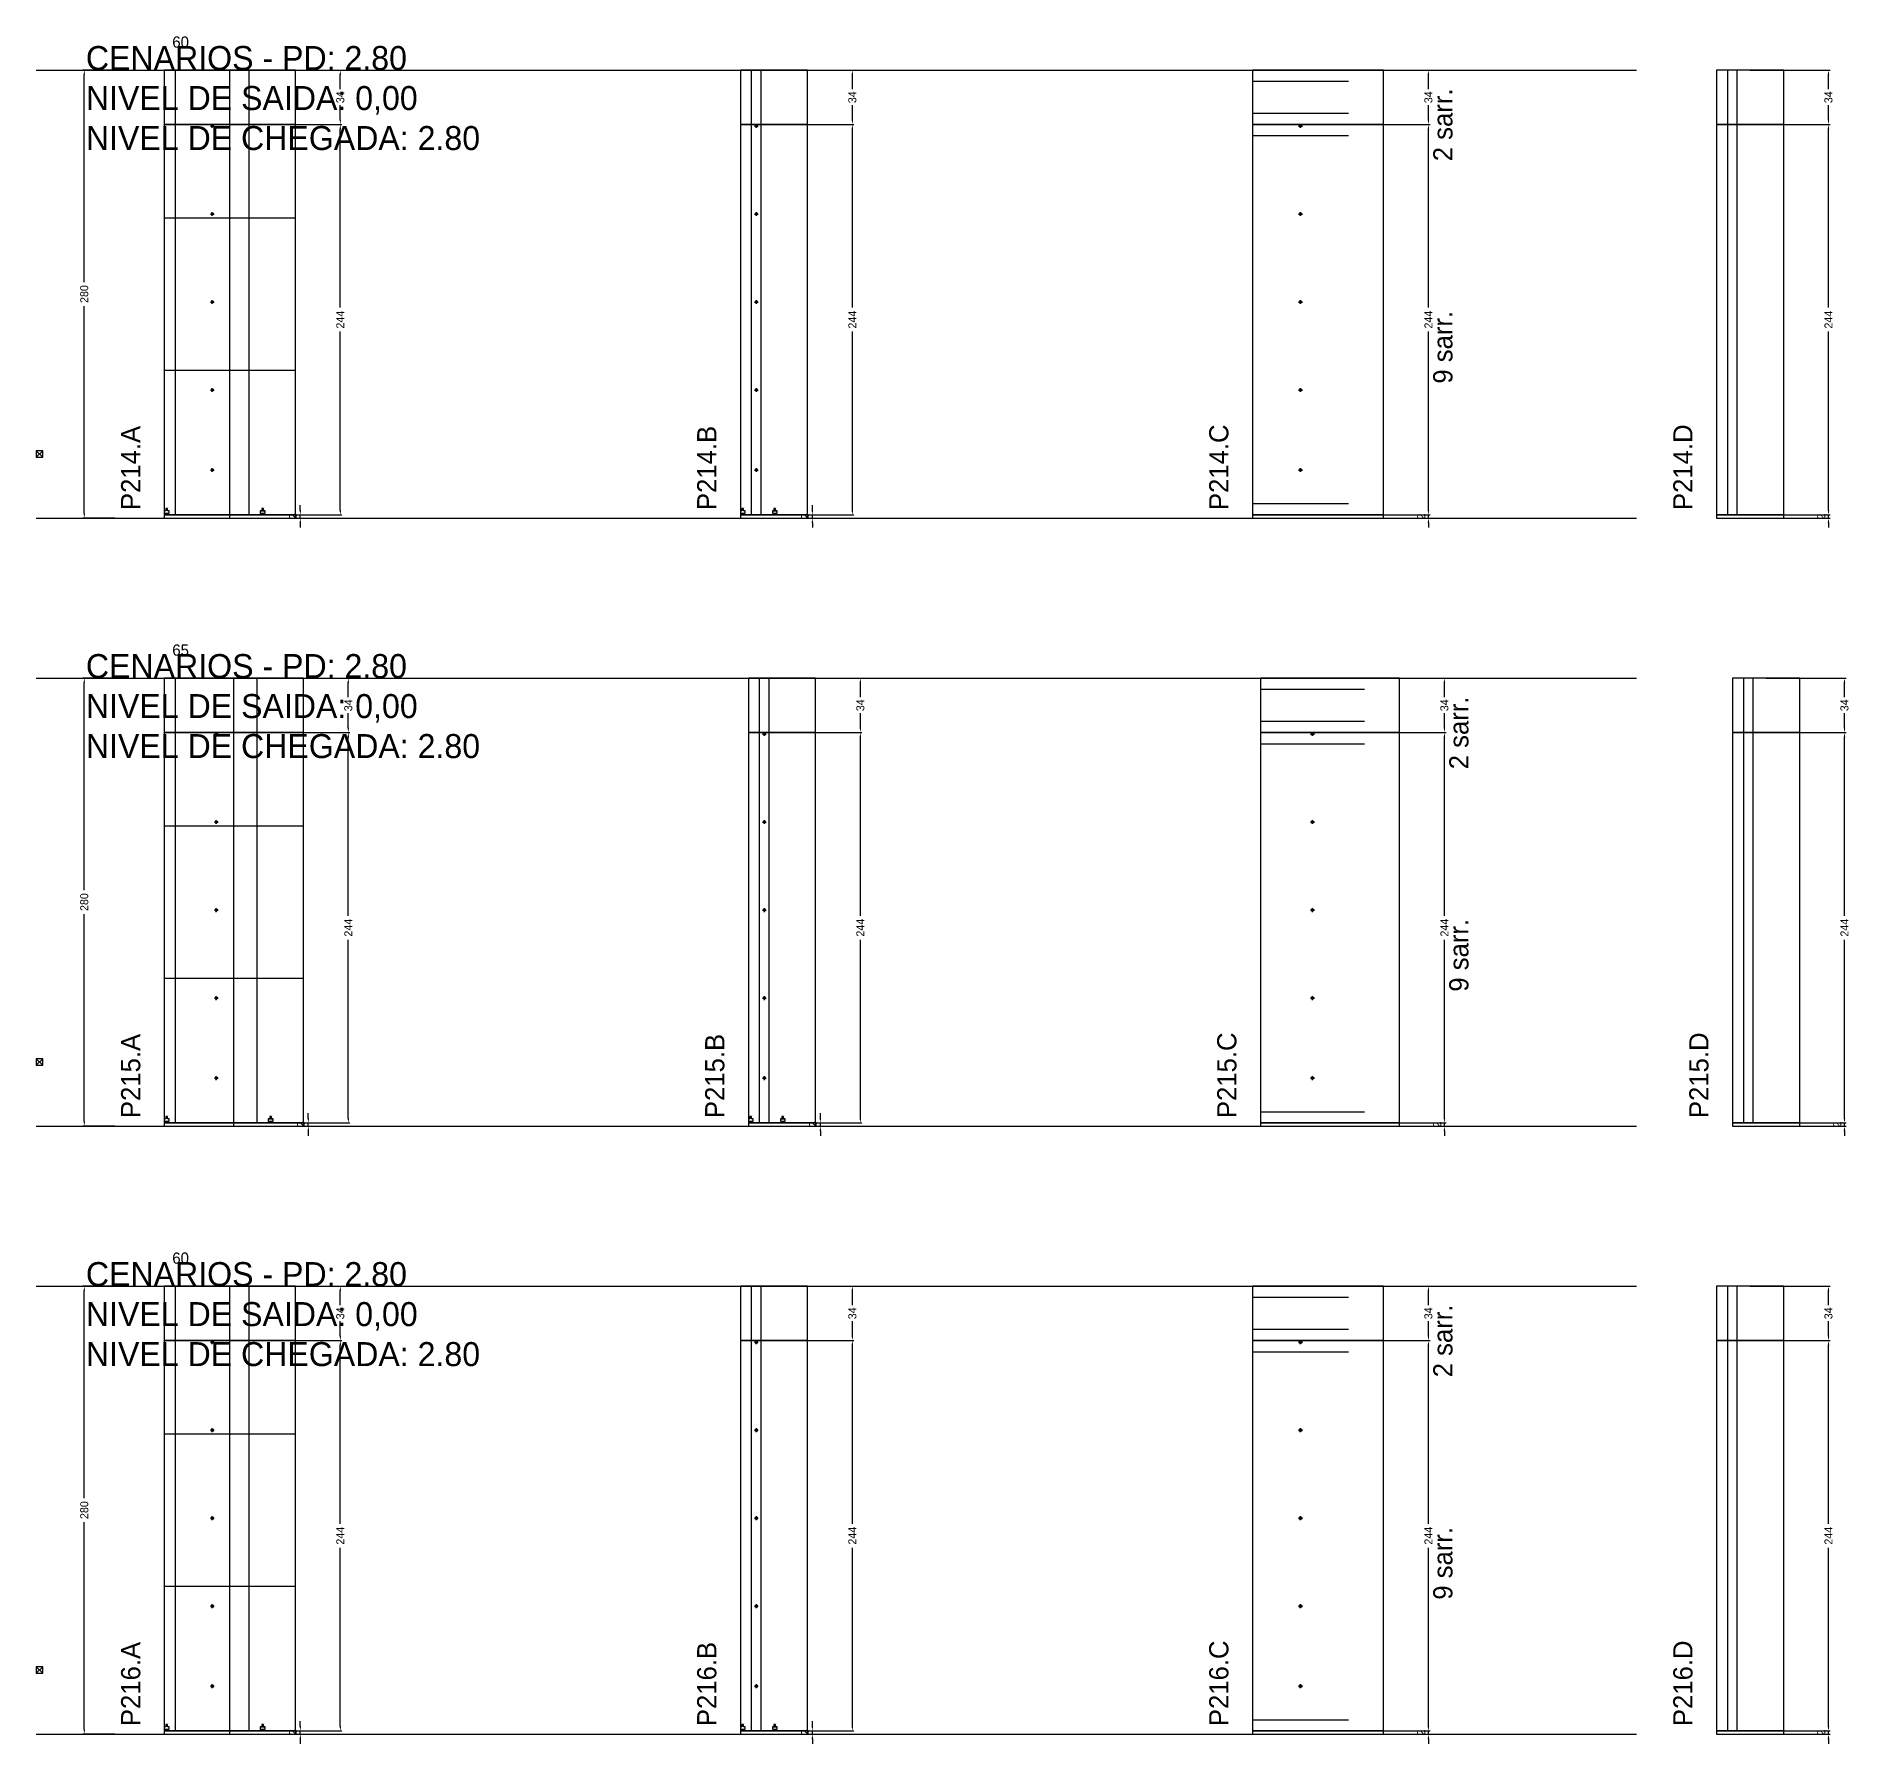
# Model space of a CAD drawing. Header units: centimetres. Extents: x -10500 to 4299, y -38766 to 295.
# Drawn here: x -7000 to -5867, y -22046 to -20979 of the extents above; entities that cross this region are included whole.
import ezdxf

# ---------------------------------------------------------------- set-up
doc = ezdxf.new("R2010")
doc.units = ezdxf.units.CM
doc.linetypes.add('DASHED', pattern=[2, -2])
for name, color, linetype in [('COTA', 241, 'Continuous'), ('COTAS FURACAO', 16, 'Continuous'), ('Madeira', 30, 'Continuous'), ('NOMENCLATURA', 7, 'Continuous'), ('Nível', 160, 'Continuous'), ('Painéis', 200, 'Continuous'), ('Perfil Metálico', 150, 'Continuous'), ('SARR_2.2x7', 40, 'Continuous'), ('texto', 7, 'Continuous')]:
    doc.layers.add(name, color=color, linetype=linetype)
doc.dimstyles.new('PAINEL-NOVA', dxfattribs={"dimtxt": 5, "dimasz": 3, "dimexe": 1, "dimexo": 1, "dimgap": 1, "dimtad": 1, "dimcen": 2.5, "dimazin": 3, "dimtfac": 1, "dimtmove": 0, "dimatfit": 3})

# ---------------------------------------------------------------- blocks, each defined once
blk = doc.blocks.new('_CLOSEDFILLED')
at = {"color": 0, "linetype": 'BYBLOCK'}
blk.add_solid([(-1, 0.16), (0, 0), (-1, -0.16)], dxfattribs=at)
blk = doc.blocks.new('*D1495')
for p, q in [((-6951, -21000), (-6971, -21000)), ((-6970, -21132.5), (-6970, -21003)), ((-6970, -21277), (-6970, -21147.5)), ((-6951, -21280), (-6971, -21280))]:
    blk.add_line(p, q)
at = {"layer": 'Defpoints'}
for p in [(-6950, -21000), (-6970, -21280), (-6950, -21280)]:
    blk.add_point(p, dxfattribs=at)
at = {"layer": 'COTA', "xscale": 3, "yscale": 3}
for p, rotation in [((-6970, -21000), 90), ((-6970, -21280), 270)]:
    blk.add_blockref('_CLOSEDFILLED', p, dxfattribs=dict(at, rotation=rotation))
at = {"layer": 'COTA', "insert": (-6970, -21140), "char_height": 5, "attachment_point": 5, "rotation": 90}
blk.add_mtext('280', dxfattribs=at)
blk = doc.blocks.new('MULDURA')
at = {"layer": 'Paineis'}
for p, q in [((0, 0), (4, 4)), ((4, 0), (0, 4))]:
    blk.add_line(p, q, dxfattribs=at)
blk.add_lwpolyline([(0, 0), (4, 0), (4, 4), (0, 4)], close=True, dxfattribs=at)
blk = doc.blocks.new('*D1497')
for p, q in [((-6859, -21034), (-6809, -21034)), ((-6810, -21148.5), (-6810, -21037)), ((-6810, -21275), (-6810, -21163.5)), ((-6859, -21278), (-6809, -21278))]:
    blk.add_line(p, q)
at = {"layer": 'Defpoints'}
for p in [(-6860, -21034), (-6860, -21278), (-6810, -21278)]:
    blk.add_point(p, dxfattribs=at)
at = {"layer": 'COTA', "xscale": 3, "yscale": 3}
for p, rotation in [((-6810, -21034), 90), ((-6810, -21278), 270)]:
    blk.add_blockref('_CLOSEDFILLED', p, dxfattribs=dict(at, rotation=rotation))
at = {"layer": 'COTA', "insert": (-6810, -21156), "char_height": 5, "attachment_point": 5, "rotation": 90}
blk.add_mtext('244', dxfattribs=at)
blk = doc.blocks.new('*D1498')
for p, q in [((-6859, -21000), (-6809, -21000)), ((-6810, -21012), (-6810, -21003)), ((-6810, -21031), (-6810, -21022)), ((-6859, -21034), (-6809, -21034))]:
    blk.add_line(p, q)
at = {"layer": 'Defpoints'}
for p in [(-6860, -21000), (-6860, -21034), (-6810, -21034)]:
    blk.add_point(p, dxfattribs=at)
at = {"layer": 'COTA', "xscale": 3, "yscale": 3}
for p, rotation in [((-6810, -21000), 90), ((-6810, -21034), 270)]:
    blk.add_blockref('_CLOSEDFILLED', p, dxfattribs=dict(at, rotation=rotation))
at = {"layer": 'COTA', "insert": (-6810, -21017), "char_height": 5, "attachment_point": 5, "rotation": 90}
blk.add_mtext('34', dxfattribs=at)
blk = doc.blocks.new('SLIPTEE')
at = {"layer": 'Paineis'}
blk.add_lwpolyline([(0, 0), (3, 0), (3, 1.5), (2, 1.5), (2, 3), (1, 3), (1, 1.5), (0, 1.5)], close=True, dxfattribs=at)
blk = doc.blocks.new('SLIPTDD')
at = {"layer": 'Paineis'}
blk.add_line((0, 1.5), (3, 1.5), dxfattribs=at)
blk.add_lwpolyline([(0, 0), (3, 0), (3, 1.5), (2, 1.5), (2, 3), (1, 3), (1, 1.5), (0, 1.5)], close=True, dxfattribs=at)
blk = doc.blocks.new('furacao')
at = {"layer": 'COTAS FURACAO'}
for p, q in [((-1.2, 0), (1.2, 0)), ((0, -1.2), (0, 1.2))]:
    blk.add_line(p, q, dxfattribs=at)
blk.add_circle((0, 0), 0.8, dxfattribs=at)
blk = doc.blocks.new('*D1500')
for p, q in [((-6539, -21034), (-6489, -21034)), ((-6490, -21148.5), (-6490, -21037)), ((-6490, -21275), (-6490, -21163.5)), ((-6539, -21278), (-6489, -21278))]:
    blk.add_line(p, q)
at = {"layer": 'Defpoints'}
for p in [(-6540, -21034), (-6540, -21278), (-6490, -21278)]:
    blk.add_point(p, dxfattribs=at)
at = {"layer": 'COTA', "xscale": 3, "yscale": 3}
for p, rotation in [((-6490, -21034), 90), ((-6490, -21278), 270)]:
    blk.add_blockref('_CLOSEDFILLED', p, dxfattribs=dict(at, rotation=rotation))
at = {"layer": 'COTA', "insert": (-6490, -21156), "char_height": 5, "attachment_point": 5, "rotation": 90}
blk.add_mtext('244', dxfattribs=at)
blk = doc.blocks.new('*D1501')
for p, q in [((-6539, -21000), (-6489, -21000)), ((-6490, -21012), (-6490, -21003)), ((-6490, -21031), (-6490, -21022)), ((-6539, -21034), (-6489, -21034))]:
    blk.add_line(p, q)
at = {"layer": 'Defpoints'}
for p in [(-6540, -21000), (-6540, -21034), (-6490, -21034)]:
    blk.add_point(p, dxfattribs=at)
at = {"layer": 'COTA', "xscale": 3, "yscale": 3}
for p, rotation in [((-6490, -21000), 90), ((-6490, -21034), 270)]:
    blk.add_blockref('_CLOSEDFILLED', p, dxfattribs=dict(at, rotation=rotation))
at = {"layer": 'COTA', "insert": (-6490, -21017), "char_height": 5, "attachment_point": 5, "rotation": 90}
blk.add_mtext('34', dxfattribs=at)
blk = doc.blocks.new('*D1503')
for p, q in [((-6179, -21034), (-6129, -21034)), ((-6130, -21148.5), (-6130, -21037)), ((-6130, -21275), (-6130, -21163.5)), ((-6179, -21278), (-6129, -21278))]:
    blk.add_line(p, q)
at = {"layer": 'Defpoints'}
for p in [(-6180, -21034), (-6180, -21278), (-6130, -21278)]:
    blk.add_point(p, dxfattribs=at)
at = {"layer": 'COTA', "xscale": 3, "yscale": 3}
for p, rotation in [((-6130, -21034), 90), ((-6130, -21278), 270)]:
    blk.add_blockref('_CLOSEDFILLED', p, dxfattribs=dict(at, rotation=rotation))
at = {"layer": 'COTA', "insert": (-6130, -21156), "char_height": 5, "attachment_point": 5, "rotation": 90}
blk.add_mtext('244', dxfattribs=at)
blk = doc.blocks.new('*D1504')
for p, q in [((-6179, -21000), (-6129, -21000)), ((-6130, -21012), (-6130, -21003)), ((-6130, -21031), (-6130, -21022)), ((-6179, -21034), (-6129, -21034))]:
    blk.add_line(p, q)
at = {"layer": 'Defpoints'}
for p in [(-6180, -21000), (-6180, -21034), (-6130, -21034)]:
    blk.add_point(p, dxfattribs=at)
at = {"layer": 'COTA', "xscale": 3, "yscale": 3}
for p, rotation in [((-6130, -21000), 90), ((-6130, -21034), 270)]:
    blk.add_blockref('_CLOSEDFILLED', p, dxfattribs=dict(at, rotation=rotation))
at = {"layer": 'COTA', "insert": (-6130, -21017), "char_height": 5, "attachment_point": 5, "rotation": 90}
blk.add_mtext('34', dxfattribs=at)
blk = doc.blocks.new('*D1506')
for p, q in [((-5929, -21034), (-5879, -21034)), ((-5880, -21148.5), (-5880, -21037)), ((-5880, -21275), (-5880, -21163.5)), ((-5929, -21278), (-5879, -21278))]:
    blk.add_line(p, q)
at = {"layer": 'Defpoints'}
for p in [(-5930, -21034), (-5930, -21278), (-5880, -21278)]:
    blk.add_point(p, dxfattribs=at)
at = {"layer": 'COTA', "xscale": 3, "yscale": 3}
for p, rotation in [((-5880, -21034), 90), ((-5880, -21278), 270)]:
    blk.add_blockref('_CLOSEDFILLED', p, dxfattribs=dict(at, rotation=rotation))
at = {"layer": 'COTA', "insert": (-5880, -21156), "char_height": 5, "attachment_point": 5, "rotation": 90}
blk.add_mtext('244', dxfattribs=at)
blk = doc.blocks.new('*D1507')
for p, q in [((-5929, -21000), (-5879, -21000)), ((-5880, -21012), (-5880, -21003)), ((-5880, -21031), (-5880, -21022)), ((-5929, -21034), (-5879, -21034))]:
    blk.add_line(p, q)
at = {"layer": 'Defpoints'}
for p in [(-5930, -21000), (-5930, -21034), (-5880, -21034)]:
    blk.add_point(p, dxfattribs=at)
at = {"layer": 'COTA', "xscale": 3, "yscale": 3}
for p, rotation in [((-5880, -21000), 90), ((-5880, -21034), 270)]:
    blk.add_blockref('_CLOSEDFILLED', p, dxfattribs=dict(at, rotation=rotation))
at = {"layer": 'COTA', "insert": (-5880, -21017), "char_height": 5, "attachment_point": 5, "rotation": 90}
blk.add_mtext('34', dxfattribs=at)
blk = doc.blocks.new('*D1521')
for p, q in [((-6951, -21380), (-6971, -21380)), ((-6970, -21512.5), (-6970, -21383)), ((-6970, -21657), (-6970, -21527.5)), ((-6951, -21660), (-6971, -21660))]:
    blk.add_line(p, q)
at = {"layer": 'Defpoints'}
for p in [(-6950, -21380), (-6970, -21660), (-6950, -21660)]:
    blk.add_point(p, dxfattribs=at)
at = {"layer": 'COTA', "xscale": 3, "yscale": 3}
for p, rotation in [((-6970, -21380), 90), ((-6970, -21660), 270)]:
    blk.add_blockref('_CLOSEDFILLED', p, dxfattribs=dict(at, rotation=rotation))
at = {"layer": 'COTA', "insert": (-6970, -21520), "char_height": 5, "attachment_point": 5, "rotation": 90}
blk.add_mtext('280', dxfattribs=at)
blk = doc.blocks.new('*D1523')
for p, q in [((-6854, -21414), (-6804, -21414)), ((-6805, -21528.5), (-6805, -21417)), ((-6805, -21655), (-6805, -21543.5)), ((-6854, -21658), (-6804, -21658))]:
    blk.add_line(p, q)
at = {"layer": 'Defpoints'}
for p in [(-6855, -21414), (-6855, -21658), (-6805, -21658)]:
    blk.add_point(p, dxfattribs=at)
at = {"layer": 'COTA', "xscale": 3, "yscale": 3}
for p, rotation in [((-6805, -21414), 90), ((-6805, -21658), 270)]:
    blk.add_blockref('_CLOSEDFILLED', p, dxfattribs=dict(at, rotation=rotation))
at = {"layer": 'COTA', "insert": (-6805, -21536), "char_height": 5, "attachment_point": 5, "rotation": 90}
blk.add_mtext('244', dxfattribs=at)
blk = doc.blocks.new('*D1524')
for p, q in [((-6854, -21380), (-6804, -21380)), ((-6805, -21392), (-6805, -21383)), ((-6805, -21411), (-6805, -21402)), ((-6854, -21414), (-6804, -21414))]:
    blk.add_line(p, q)
at = {"layer": 'Defpoints'}
for p in [(-6855, -21380), (-6855, -21414), (-6805, -21414)]:
    blk.add_point(p, dxfattribs=at)
at = {"layer": 'COTA', "xscale": 3, "yscale": 3}
for p, rotation in [((-6805, -21380), 90), ((-6805, -21414), 270)]:
    blk.add_blockref('_CLOSEDFILLED', p, dxfattribs=dict(at, rotation=rotation))
at = {"layer": 'COTA', "insert": (-6805, -21397), "char_height": 5, "attachment_point": 5, "rotation": 90}
blk.add_mtext('34', dxfattribs=at)
blk = doc.blocks.new('*D1526')
for p, q in [((-6534, -21414), (-6484, -21414)), ((-6485, -21528.5), (-6485, -21417)), ((-6485, -21655), (-6485, -21543.5)), ((-6534, -21658), (-6484, -21658))]:
    blk.add_line(p, q)
at = {"layer": 'Defpoints'}
for p in [(-6535, -21414), (-6535, -21658), (-6485, -21658)]:
    blk.add_point(p, dxfattribs=at)
at = {"layer": 'COTA', "xscale": 3, "yscale": 3}
for p, rotation in [((-6485, -21414), 90), ((-6485, -21658), 270)]:
    blk.add_blockref('_CLOSEDFILLED', p, dxfattribs=dict(at, rotation=rotation))
at = {"layer": 'COTA', "insert": (-6485, -21536), "char_height": 5, "attachment_point": 5, "rotation": 90}
blk.add_mtext('244', dxfattribs=at)
blk = doc.blocks.new('*D1527')
for p, q in [((-6534, -21380), (-6484, -21380)), ((-6485, -21392), (-6485, -21383)), ((-6485, -21411), (-6485, -21402)), ((-6534, -21414), (-6484, -21414))]:
    blk.add_line(p, q)
at = {"layer": 'Defpoints'}
for p in [(-6535, -21380), (-6535, -21414), (-6485, -21414)]:
    blk.add_point(p, dxfattribs=at)
at = {"layer": 'COTA', "xscale": 3, "yscale": 3}
for p, rotation in [((-6485, -21380), 90), ((-6485, -21414), 270)]:
    blk.add_blockref('_CLOSEDFILLED', p, dxfattribs=dict(at, rotation=rotation))
at = {"layer": 'COTA', "insert": (-6485, -21397), "char_height": 5, "attachment_point": 5, "rotation": 90}
blk.add_mtext('34', dxfattribs=at)
blk = doc.blocks.new('*D1529')
for p, q in [((-6169, -21414), (-6119, -21414)), ((-6120, -21528.5), (-6120, -21417)), ((-6120, -21655), (-6120, -21543.5)), ((-6169, -21658), (-6119, -21658))]:
    blk.add_line(p, q)
at = {"layer": 'Defpoints'}
for p in [(-6170, -21414), (-6170, -21658), (-6120, -21658)]:
    blk.add_point(p, dxfattribs=at)
at = {"layer": 'COTA', "xscale": 3, "yscale": 3}
for p, rotation in [((-6120, -21414), 90), ((-6120, -21658), 270)]:
    blk.add_blockref('_CLOSEDFILLED', p, dxfattribs=dict(at, rotation=rotation))
at = {"layer": 'COTA', "insert": (-6120, -21536), "char_height": 5, "attachment_point": 5, "rotation": 90}
blk.add_mtext('244', dxfattribs=at)
blk = doc.blocks.new('*D1530')
for p, q in [((-6169, -21380), (-6119, -21380)), ((-6120, -21392), (-6120, -21383)), ((-6120, -21411), (-6120, -21402)), ((-6169, -21414), (-6119, -21414))]:
    blk.add_line(p, q)
at = {"layer": 'Defpoints'}
for p in [(-6170, -21380), (-6170, -21414), (-6120, -21414)]:
    blk.add_point(p, dxfattribs=at)
at = {"layer": 'COTA', "xscale": 3, "yscale": 3}
for p, rotation in [((-6120, -21380), 90), ((-6120, -21414), 270)]:
    blk.add_blockref('_CLOSEDFILLED', p, dxfattribs=dict(at, rotation=rotation))
at = {"layer": 'COTA', "insert": (-6120, -21397), "char_height": 5, "attachment_point": 5, "rotation": 90}
blk.add_mtext('34', dxfattribs=at)
blk = doc.blocks.new('*D1532')
for p, q in [((-5919, -21414), (-5869, -21414)), ((-5870, -21528.5), (-5870, -21417)), ((-5870, -21655), (-5870, -21543.5)), ((-5919, -21658), (-5869, -21658))]:
    blk.add_line(p, q)
at = {"layer": 'Defpoints'}
for p in [(-5920, -21414), (-5920, -21658), (-5870, -21658)]:
    blk.add_point(p, dxfattribs=at)
at = {"layer": 'COTA', "xscale": 3, "yscale": 3}
for p, rotation in [((-5870, -21414), 90), ((-5870, -21658), 270)]:
    blk.add_blockref('_CLOSEDFILLED', p, dxfattribs=dict(at, rotation=rotation))
at = {"layer": 'COTA', "insert": (-5870, -21536), "char_height": 5, "attachment_point": 5, "rotation": 90}
blk.add_mtext('244', dxfattribs=at)
blk = doc.blocks.new('*D1533')
for p, q in [((-5919, -21380), (-5869, -21380)), ((-5870, -21392), (-5870, -21383)), ((-5870, -21411), (-5870, -21402)), ((-5919, -21414), (-5869, -21414))]:
    blk.add_line(p, q)
at = {"layer": 'Defpoints'}
for p in [(-5920, -21380), (-5920, -21414), (-5870, -21414)]:
    blk.add_point(p, dxfattribs=at)
at = {"layer": 'COTA', "xscale": 3, "yscale": 3}
for p, rotation in [((-5870, -21380), 90), ((-5870, -21414), 270)]:
    blk.add_blockref('_CLOSEDFILLED', p, dxfattribs=dict(at, rotation=rotation))
at = {"layer": 'COTA', "insert": (-5870, -21397), "char_height": 5, "attachment_point": 5, "rotation": 90}
blk.add_mtext('34', dxfattribs=at)
blk = doc.blocks.new('*D1547')
for p, q in [((-6951, -21760), (-6971, -21760)), ((-6970, -21892.5), (-6970, -21763)), ((-6970, -22037), (-6970, -21907.5)), ((-6951, -22040), (-6971, -22040))]:
    blk.add_line(p, q)
at = {"layer": 'Defpoints'}
for p in [(-6950, -21760), (-6970, -22040), (-6950, -22040)]:
    blk.add_point(p, dxfattribs=at)
at = {"layer": 'COTA', "xscale": 3, "yscale": 3}
for p, rotation in [((-6970, -21760), 90), ((-6970, -22040), 270)]:
    blk.add_blockref('_CLOSEDFILLED', p, dxfattribs=dict(at, rotation=rotation))
at = {"layer": 'COTA', "insert": (-6970, -21900), "char_height": 5, "attachment_point": 5, "rotation": 90}
blk.add_mtext('280', dxfattribs=at)
blk = doc.blocks.new('*D1549')
for p, q in [((-6859, -21794), (-6809, -21794)), ((-6810, -21908.5), (-6810, -21797)), ((-6810, -22035), (-6810, -21923.5)), ((-6859, -22038), (-6809, -22038))]:
    blk.add_line(p, q)
at = {"layer": 'Defpoints'}
for p in [(-6860, -21794), (-6860, -22038), (-6810, -22038)]:
    blk.add_point(p, dxfattribs=at)
at = {"layer": 'COTA', "xscale": 3, "yscale": 3}
for p, rotation in [((-6810, -21794), 90), ((-6810, -22038), 270)]:
    blk.add_blockref('_CLOSEDFILLED', p, dxfattribs=dict(at, rotation=rotation))
at = {"layer": 'COTA', "insert": (-6810, -21916), "char_height": 5, "attachment_point": 5, "rotation": 90}
blk.add_mtext('244', dxfattribs=at)
blk = doc.blocks.new('*D1550')
for p, q in [((-6859, -21760), (-6809, -21760)), ((-6810, -21772), (-6810, -21763)), ((-6810, -21791), (-6810, -21782)), ((-6859, -21794), (-6809, -21794))]:
    blk.add_line(p, q)
at = {"layer": 'Defpoints'}
for p in [(-6860, -21760), (-6860, -21794), (-6810, -21794)]:
    blk.add_point(p, dxfattribs=at)
at = {"layer": 'COTA', "xscale": 3, "yscale": 3}
for p, rotation in [((-6810, -21760), 90), ((-6810, -21794), 270)]:
    blk.add_blockref('_CLOSEDFILLED', p, dxfattribs=dict(at, rotation=rotation))
at = {"layer": 'COTA', "insert": (-6810, -21777), "char_height": 5, "attachment_point": 5, "rotation": 90}
blk.add_mtext('34', dxfattribs=at)
blk = doc.blocks.new('*D1552')
for p, q in [((-6539, -21794), (-6489, -21794)), ((-6490, -21908.5), (-6490, -21797)), ((-6490, -22035), (-6490, -21923.5)), ((-6539, -22038), (-6489, -22038))]:
    blk.add_line(p, q)
at = {"layer": 'Defpoints'}
for p in [(-6540, -21794), (-6540, -22038), (-6490, -22038)]:
    blk.add_point(p, dxfattribs=at)
at = {"layer": 'COTA', "xscale": 3, "yscale": 3}
for p, rotation in [((-6490, -21794), 90), ((-6490, -22038), 270)]:
    blk.add_blockref('_CLOSEDFILLED', p, dxfattribs=dict(at, rotation=rotation))
at = {"layer": 'COTA', "insert": (-6490, -21916), "char_height": 5, "attachment_point": 5, "rotation": 90}
blk.add_mtext('244', dxfattribs=at)
blk = doc.blocks.new('*D1553')
for p, q in [((-6539, -21760), (-6489, -21760)), ((-6490, -21772), (-6490, -21763)), ((-6490, -21791), (-6490, -21782)), ((-6539, -21794), (-6489, -21794))]:
    blk.add_line(p, q)
at = {"layer": 'Defpoints'}
for p in [(-6540, -21760), (-6540, -21794), (-6490, -21794)]:
    blk.add_point(p, dxfattribs=at)
at = {"layer": 'COTA', "xscale": 3, "yscale": 3}
for p, rotation in [((-6490, -21760), 90), ((-6490, -21794), 270)]:
    blk.add_blockref('_CLOSEDFILLED', p, dxfattribs=dict(at, rotation=rotation))
at = {"layer": 'COTA', "insert": (-6490, -21777), "char_height": 5, "attachment_point": 5, "rotation": 90}
blk.add_mtext('34', dxfattribs=at)
blk = doc.blocks.new('*D1555')
for p, q in [((-6179, -21794), (-6129, -21794)), ((-6130, -21908.5), (-6130, -21797)), ((-6130, -22035), (-6130, -21923.5)), ((-6179, -22038), (-6129, -22038))]:
    blk.add_line(p, q)
at = {"layer": 'Defpoints'}
for p in [(-6180, -21794), (-6180, -22038), (-6130, -22038)]:
    blk.add_point(p, dxfattribs=at)
at = {"layer": 'COTA', "xscale": 3, "yscale": 3}
for p, rotation in [((-6130, -21794), 90), ((-6130, -22038), 270)]:
    blk.add_blockref('_CLOSEDFILLED', p, dxfattribs=dict(at, rotation=rotation))
at = {"layer": 'COTA', "insert": (-6130, -21916), "char_height": 5, "attachment_point": 5, "rotation": 90}
blk.add_mtext('244', dxfattribs=at)
blk = doc.blocks.new('*D1556')
for p, q in [((-6179, -21760), (-6129, -21760)), ((-6130, -21772), (-6130, -21763)), ((-6130, -21791), (-6130, -21782)), ((-6179, -21794), (-6129, -21794))]:
    blk.add_line(p, q)
at = {"layer": 'Defpoints'}
for p in [(-6180, -21760), (-6180, -21794), (-6130, -21794)]:
    blk.add_point(p, dxfattribs=at)
at = {"layer": 'COTA', "xscale": 3, "yscale": 3}
for p, rotation in [((-6130, -21760), 90), ((-6130, -21794), 270)]:
    blk.add_blockref('_CLOSEDFILLED', p, dxfattribs=dict(at, rotation=rotation))
at = {"layer": 'COTA', "insert": (-6130, -21777), "char_height": 5, "attachment_point": 5, "rotation": 90}
blk.add_mtext('34', dxfattribs=at)
blk = doc.blocks.new('*D1558')
for p, q in [((-5929, -21794), (-5879, -21794)), ((-5880, -21908.5), (-5880, -21797)), ((-5880, -22035), (-5880, -21923.5)), ((-5929, -22038), (-5879, -22038))]:
    blk.add_line(p, q)
at = {"layer": 'Defpoints'}
for p in [(-5930, -21794), (-5930, -22038), (-5880, -22038)]:
    blk.add_point(p, dxfattribs=at)
at = {"layer": 'COTA', "xscale": 3, "yscale": 3}
for p, rotation in [((-5880, -21794), 90), ((-5880, -22038), 270)]:
    blk.add_blockref('_CLOSEDFILLED', p, dxfattribs=dict(at, rotation=rotation))
at = {"layer": 'COTA', "insert": (-5880, -21916), "char_height": 5, "attachment_point": 5, "rotation": 90}
blk.add_mtext('244', dxfattribs=at)
blk = doc.blocks.new('*D1559')
for p, q in [((-5929, -21760), (-5879, -21760)), ((-5880, -21772), (-5880, -21763)), ((-5880, -21791), (-5880, -21782)), ((-5929, -21794), (-5879, -21794))]:
    blk.add_line(p, q)
at = {"layer": 'Defpoints'}
for p in [(-5930, -21760), (-5930, -21794), (-5880, -21794)]:
    blk.add_point(p, dxfattribs=at)
at = {"layer": 'COTA', "xscale": 3, "yscale": 3}
for p, rotation in [((-5880, -21760), 90), ((-5880, -21794), 270)]:
    blk.add_blockref('_CLOSEDFILLED', p, dxfattribs=dict(at, rotation=rotation))
at = {"layer": 'COTA', "insert": (-5880, -21777), "char_height": 5, "attachment_point": 5, "rotation": 90}
blk.add_mtext('34', dxfattribs=at)

msp = doc.modelspace()

# ---------------------------------------------------------------- linework, layer by layer
at = {"layer": 'Madeira'}
for points in [[(-6920, -21092.4), (-6838, -21092.4)], [(-6920, -21187.6), (-6838, -21187.6)], [(-6920, -21472.4), (-6833, -21472.4)], [(-6920, -21567.6), (-6833, -21567.6)], [(-6920, -21852.4), (-6838, -21852.4)], [(-6920, -21947.6), (-6838, -21947.6)]]:
    msp.add_lwpolyline(points, dxfattribs=at)
at = {"layer": 'Nível', "linetype": 'DASHED'}
for points in [[(-7000, -21000), (-6000, -21000)], [(-7000, -21280), (-6000, -21280)], [(-7000, -21380), (-6000, -21380)], [(-7000, -21660), (-6000, -21660)], [(-7000, -21760), (-6000, -21760)], [(-7000, -22040), (-6000, -22040)]]:
    msp.add_lwpolyline(points, dxfattribs=at)
at = {"layer": 'Painéis'}
for points in [[(-6920, -21034), (-6838, -21034), (-6838, -21000), (-6920, -21000)], [(-6920, -21280), (-6838, -21280), (-6838, -21000), (-6920, -21000)], [(-6560, -21034), (-6518, -21034), (-6518, -21000), (-6560, -21000)], [(-6240, -21034), (-6158, -21034), (-6158, -21000), (-6240, -21000)], [(-5950, -21034), (-5908, -21034), (-5908, -21000), (-5950, -21000)], [(-6920, -21278), (-6838, -21278), (-6838, -21034), (-6920, -21034)], [(-6560, -21278), (-6518, -21278), (-6518, -21034), (-6560, -21034)], [(-6240, -21278), (-6158, -21278), (-6158, -21034), (-6240, -21034)], [(-5950, -21278), (-5908, -21278), (-5908, -21034), (-5950, -21034)], [(-6920, -21280), (-6838, -21280), (-6838, -21278), (-6920, -21278)], [(-6560, -21280), (-6518, -21280), (-6518, -21278), (-6560, -21278)], [(-6240, -21280), (-6158, -21280), (-6158, -21278), (-6240, -21278)], [(-5950, -21280), (-5908, -21280), (-5908, -21278), (-5950, -21278)], [(-6920, -21414), (-6833, -21414), (-6833, -21380), (-6920, -21380)], [(-6920, -21660), (-6833, -21660), (-6833, -21380), (-6920, -21380)], [(-6555, -21414), (-6513, -21414), (-6513, -21380), (-6555, -21380)], [(-6235, -21414), (-6148, -21414), (-6148, -21380), (-6235, -21380)], [(-5940, -21414), (-5898, -21414), (-5898, -21380), (-5940, -21380)], [(-6920, -21658), (-6833, -21658), (-6833, -21414), (-6920, -21414)], [(-6555, -21658), (-6513, -21658), (-6513, -21414), (-6555, -21414)], [(-6235, -21658), (-6148, -21658), (-6148, -21414), (-6235, -21414)], [(-5940, -21658), (-5898, -21658), (-5898, -21414), (-5940, -21414)], [(-6920, -21660), (-6833, -21660), (-6833, -21658), (-6920, -21658)], [(-6555, -21660), (-6513, -21660), (-6513, -21658), (-6555, -21658)], [(-6235, -21660), (-6148, -21660), (-6148, -21658), (-6235, -21658)], [(-5940, -21660), (-5898, -21660), (-5898, -21658), (-5940, -21658)], [(-6920, -21794), (-6838, -21794), (-6838, -21760), (-6920, -21760)], [(-6920, -22040), (-6838, -22040), (-6838, -21760), (-6920, -21760)], [(-6560, -21794), (-6518, -21794), (-6518, -21760), (-6560, -21760)], [(-6240, -21794), (-6158, -21794), (-6158, -21760), (-6240, -21760)], [(-5950, -21794), (-5908, -21794), (-5908, -21760), (-5950, -21760)], [(-6920, -22038), (-6838, -22038), (-6838, -21794), (-6920, -21794)], [(-6560, -22038), (-6518, -22038), (-6518, -21794), (-6560, -21794)], [(-6240, -22038), (-6158, -22038), (-6158, -21794), (-6240, -21794)], [(-5950, -22038), (-5908, -22038), (-5908, -21794), (-5950, -21794)], [(-6920, -22040), (-6838, -22040), (-6838, -22038), (-6920, -22038)], [(-6560, -22040), (-6518, -22040), (-6518, -22038), (-6560, -22038)], [(-6240, -22040), (-6158, -22040), (-6158, -22038), (-6240, -22038)], [(-5950, -22040), (-5908, -22040), (-5908, -22038), (-5950, -22038)]]:
    msp.add_lwpolyline(points, close=True, dxfattribs=at)
at = {"layer": 'Perfil Metálico'}
for p, q in [((-6879, -21280), (-6879, -21000)), ((-6876.5, -21660), (-6876.5, -21380)), ((-6879, -22040), (-6879, -21760))]:
    msp.add_line(p, q, dxfattribs=at)
at = {"layer": 'SARR_2.2x7'}
for points in [[(-6913, -21034), (-6913, -21000)], [(-6867, -21034), (-6867, -21000)], [(-6553, -21034), (-6553, -21000)], [(-6547, -21034), (-6547, -21000)], [(-6240, -21007), (-6180, -21007)], [(-5943, -21034), (-5943, -21000)], [(-5937, -21034), (-5937, -21000)], [(-6240, -21027), (-6180, -21027)], [(-6240, -21041), (-6180, -21041)], [(-6240, -21271), (-6180, -21271)], [(-6913, -21414), (-6913, -21380)], [(-6862, -21414), (-6862, -21380)], [(-6548, -21414), (-6548, -21380)], [(-6542, -21414), (-6542, -21380)], [(-5933, -21414), (-5933, -21380)], [(-5927, -21414), (-5927, -21380)], [(-6235, -21387), (-6170, -21387)], [(-6235, -21407), (-6170, -21407)], [(-6235, -21421), (-6170, -21421)], [(-6235, -21651), (-6170, -21651)], [(-6913, -21794), (-6913, -21760)], [(-6867, -21794), (-6867, -21760)], [(-6553, -21794), (-6553, -21760)], [(-6547, -21794), (-6547, -21760)], [(-6240, -21767), (-6180, -21767)], [(-5943, -21794), (-5943, -21760)], [(-5937, -21794), (-5937, -21760)], [(-6240, -21787), (-6180, -21787)], [(-6240, -21801), (-6180, -21801)], [(-6240, -22031), (-6180, -22031)]]:
    msp.add_lwpolyline(points, dxfattribs=at)
at = {"layer": 'SARR_2.2x7', "linetype": 'DASHED'}
for points in [[(-6913, -21278), (-6913, -21034)], [(-6867, -21278), (-6867, -21034)], [(-6553, -21278), (-6553, -21034)], [(-6547, -21278), (-6547, -21034)], [(-5943, -21278), (-5943, -21034)], [(-5937, -21278), (-5937, -21034)], [(-6913, -21658), (-6913, -21414)], [(-6862, -21658), (-6862, -21414)], [(-6548, -21658), (-6548, -21414)], [(-6542, -21658), (-6542, -21414)], [(-5933, -21658), (-5933, -21414)], [(-5927, -21658), (-5927, -21414)], [(-6913, -22038), (-6913, -21794)], [(-6867, -22038), (-6867, -21794)], [(-6553, -22038), (-6553, -21794)], [(-6547, -22038), (-6547, -21794)], [(-5943, -22038), (-5943, -21794)], [(-5937, -22038), (-5937, -21794)]]:
    msp.add_lwpolyline(points, dxfattribs=at)

# ---------------------------------------------------------------- block references
at = {"layer": 'COTA'}
for name, p in [('furacao', (-6890, -21035)), ('furacao', (-6550, -21035)), ('furacao', (-6210, -21035)), ('furacao', (-6890, -21090)), ('furacao', (-6550, -21090)), ('furacao', (-6210, -21090)), ('furacao', (-6890, -21145)), ('furacao', (-6550, -21145)), ('furacao', (-6210, -21145)), ('furacao', (-6890, -21200)), ('furacao', (-6550, -21200)), ('furacao', (-6210, -21200)), ('MULDURA', (-7000, -21242)), ('furacao', (-6890, -21250)), ('furacao', (-6550, -21250)), ('furacao', (-6210, -21250)), ('SLIPTEE', (-6920, -21277)), ('SLIPTDD', (-6860, -21277)), ('SLIPTEE', (-6560, -21277)), ('SLIPTDD', (-6540, -21277)), ('furacao', (-6887.5, -21415)), ('furacao', (-6545, -21415)), ('furacao', (-6202.5, -21415)), ('furacao', (-6887.5, -21470)), ('furacao', (-6545, -21470)), ('furacao', (-6202.5, -21470)), ('furacao', (-6887.5, -21525)), ('furacao', (-6545, -21525)), ('furacao', (-6202.5, -21525)), ('furacao', (-6887.5, -21580)), ('furacao', (-6545, -21580)), ('furacao', (-6202.5, -21580)), ('MULDURA', (-7000, -21622)), ('furacao', (-6887.5, -21630)), ('furacao', (-6545, -21630)), ('furacao', (-6202.5, -21630)), ('SLIPTEE', (-6920, -21657)), ('SLIPTDD', (-6855, -21657)), ('SLIPTEE', (-6555, -21657)), ('SLIPTDD', (-6535, -21657)), ('furacao', (-6890, -21795)), ('furacao', (-6550, -21795)), ('furacao', (-6210, -21795)), ('furacao', (-6890, -21850)), ('furacao', (-6550, -21850)), ('furacao', (-6210, -21850)), ('furacao', (-6890, -21905)), ('furacao', (-6550, -21905)), ('furacao', (-6210, -21905)), ('furacao', (-6890, -21960)), ('furacao', (-6550, -21960)), ('furacao', (-6210, -21960)), ('MULDURA', (-7000, -22002)), ('furacao', (-6890, -22010)), ('furacao', (-6550, -22010)), ('furacao', (-6210, -22010)), ('SLIPTEE', (-6920, -22037)), ('SLIPTDD', (-6860, -22037)), ('SLIPTEE', (-6560, -22037)), ('SLIPTDD', (-6540, -22037))]:
    msp.add_blockref(name, p, dxfattribs=at)

# ---------------------------------------------------------------- texts
at = {"layer": 'NOMENCLATURA'}
for s, p in [('CENARIOS - PD: 2.80', (-6969, -21000)), ('NIVEL DE SAIDA: 0,00', (-6969, -21025)), ('NIVEL DE CHEGADA: 2.80', (-6969, -21050)), ('CENARIOS - PD: 2.80', (-6969, -21380)), ('NIVEL DE SAIDA: 0,00', (-6969, -21405)), ('NIVEL DE CHEGADA: 2.80', (-6969, -21430)), ('CENARIOS - PD: 2.80', (-6969, -21760)), ('NIVEL DE SAIDA: 0,00', (-6969, -21785)), ('NIVEL DE CHEGADA: 2.80', (-6969, -21810))]:
    msp.add_text(s, height=15, dxfattribs=at).set_placement(p)
for s, p in [('2 sarr.', (-6115, -21057)), ('9 sarr.', (-6115, -21196)), ('P214.A', (-6935, -21275)), ('P214.B', (-6575, -21275)), ('P214.C', (-6255, -21275)), ('P214.D', (-5965, -21275)), ('2 sarr.', (-6105, -21437)), ('9 sarr.', (-6105, -21576)), ('P215.A', (-6935, -21655)), ('P215.B', (-6570, -21655)), ('P215.C', (-6250, -21655)), ('P215.D', (-5955, -21655)), ('2 sarr.', (-6115, -21817)), ('9 sarr.', (-6115, -21956)), ('P216.A', (-6935, -22035)), ('P216.B', (-6575, -22035)), ('P216.C', (-6255, -22035)), ('P216.D', (-5965, -22035))]:
    msp.add_text(s, height=12, rotation=90, dxfattribs=at).set_placement(p)
at = {"layer": 'texto'}
for s, p in [('60', (-6915, -20986)), ('65', (-6915, -21366)), ('60', (-6915, -21746))]:
    msp.add_text(s, height=7, dxfattribs=at).set_placement(p)

# ---------------------------------------------------------------- dimensions: what is measured, and where the dimension line sits
at = {"layer": 'COTA'}
for base, p1, p2, picture, middle in [((-6970, -21280), (-6950, -21280), (-6950, -21000), '*D1495', (-6970, -21140)), ((-6810, -21034), (-6860, -21034), (-6860, -21000), '*D1498', (-6810, -21017)), ((-6490, -21034), (-6540, -21034), (-6540, -21000), '*D1501', (-6490, -21017)), ((-6130, -21034), (-6180, -21034), (-6180, -21000), '*D1504', (-6130, -21017)), ((-5880, -21034), (-5930, -21034), (-5930, -21000), '*D1507', (-5880, -21017)), ((-6810, -21278), (-6860, -21278), (-6860, -21034), '*D1497', (-6810, -21156)), ((-6490, -21278), (-6540, -21278), (-6540, -21034), '*D1500', (-6490, -21156)), ((-6130, -21278), (-6180, -21278), (-6180, -21034), '*D1503', (-6130, -21156)), ((-5880, -21278), (-5930, -21278), (-5930, -21034), '*D1506', (-5880, -21156)), ((-6970, -21660), (-6950, -21660), (-6950, -21380), '*D1521', (-6970, -21520)), ((-6805, -21414), (-6855, -21414), (-6855, -21380), '*D1524', (-6805, -21397)), ((-6485, -21414), (-6535, -21414), (-6535, -21380), '*D1527', (-6485, -21397)), ((-6120, -21414), (-6170, -21414), (-6170, -21380), '*D1530', (-6120, -21397)), ((-5870, -21414), (-5920, -21414), (-5920, -21380), '*D1533', (-5870, -21397)), ((-6805, -21658), (-6855, -21658), (-6855, -21414), '*D1523', (-6805, -21536)), ((-6485, -21658), (-6535, -21658), (-6535, -21414), '*D1526', (-6485, -21536)), ((-6120, -21658), (-6170, -21658), (-6170, -21414), '*D1529', (-6120, -21536)), ((-5870, -21658), (-5920, -21658), (-5920, -21414), '*D1532', (-5870, -21536)), ((-6970, -22040), (-6950, -22040), (-6950, -21760), '*D1547', (-6970, -21900)), ((-6810, -21794), (-6860, -21794), (-6860, -21760), '*D1550', (-6810, -21777)), ((-6490, -21794), (-6540, -21794), (-6540, -21760), '*D1553', (-6490, -21777)), ((-6130, -21794), (-6180, -21794), (-6180, -21760), '*D1556', (-6130, -21777)), ((-5880, -21794), (-5930, -21794), (-5930, -21760), '*D1559', (-5880, -21777)), ((-6810, -22038), (-6860, -22038), (-6860, -21794), '*D1549', (-6810, -21916)), ((-6490, -22038), (-6540, -22038), (-6540, -21794), '*D1552', (-6490, -21916)), ((-6130, -22038), (-6180, -22038), (-6180, -21794), '*D1555', (-6130, -21916)), ((-5880, -22038), (-5930, -22038), (-5930, -21794), '*D1558', (-5880, -21916))]:
    dim = msp.add_linear_dim(base=base, p1=p1, p2=p2, angle=90, dimstyle='PAINEL-NOVA', dxfattribs=at)
    dim.commit()
    dim.dimension.update_dxf_attribs({"geometry": picture, "text_midpoint": middle})
for base, p1, p2 in [((-6835, -21280), (-6860, -21280), (-6860, -21278)), ((-6515, -21280), (-6540, -21280), (-6540, -21278)), ((-6130, -21280), (-6180, -21280), (-6180, -21278)), ((-5880, -21280), (-5930, -21280), (-5930, -21278)), ((-6830, -21660), (-6855, -21660), (-6855, -21658)), ((-6510, -21660), (-6535, -21660), (-6535, -21658)), ((-6120, -21660), (-6170, -21660), (-6170, -21658)), ((-5870, -21660), (-5920, -21660), (-5920, -21658)), ((-6835, -22040), (-6860, -22040), (-6860, -22038)), ((-6515, -22040), (-6540, -22040), (-6540, -22038)), ((-6130, -22040), (-6180, -22040), (-6180, -22038)), ((-5880, -22040), (-5930, -22040), (-5930, -22038))]:
    msp.add_linear_dim(base=base, p1=p1, p2=p2, angle=90, dimstyle='PAINEL-NOVA', dxfattribs=at).render()

doc.saveas('drawing.dxf')
